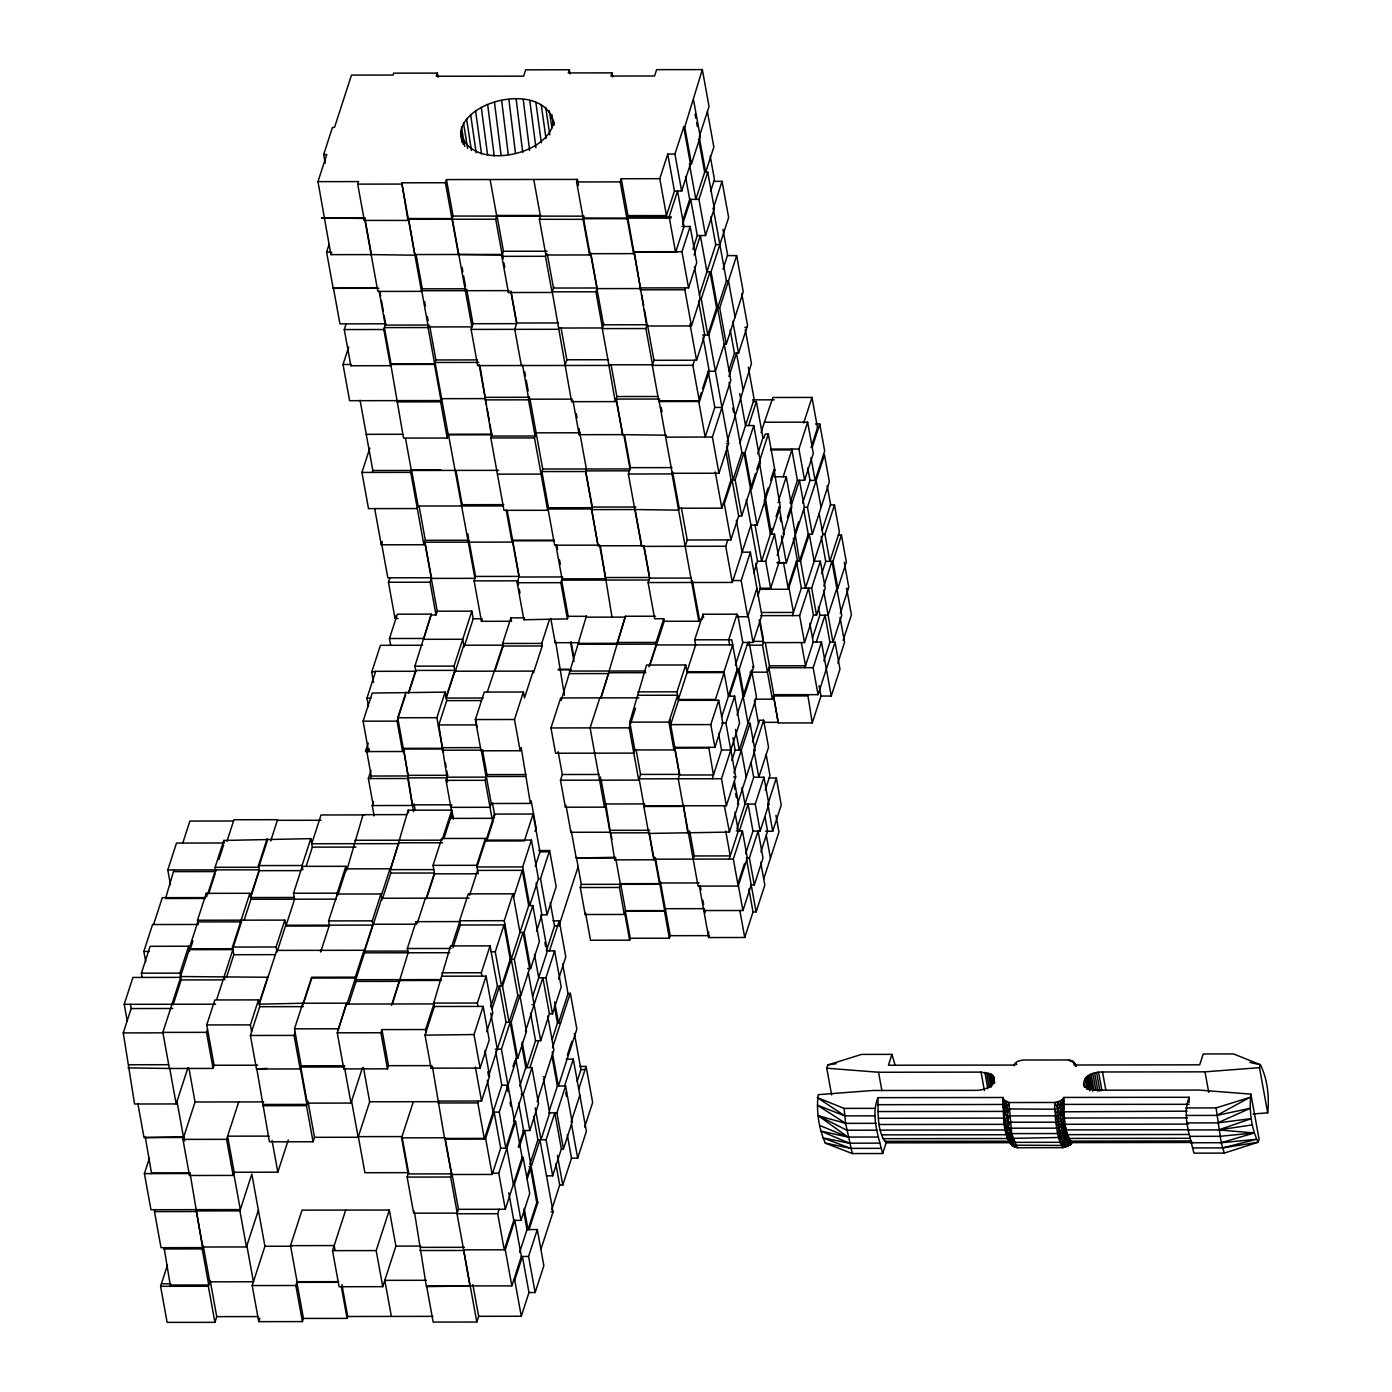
<?xml version="1.0" encoding="UTF-8"?>
<svg xmlns="http://www.w3.org/2000/svg" width="1392" height="1392" viewBox="0 0 1392 1392"><rect width="100%" height="100%" fill="white"/><g stroke="black" fill="none" stroke-linecap="round" stroke-linejoin="round"><path stroke-width="1.5" d="M895.004 1064.758L891.959 1054.37L861.578 1054.405L827.805 1064.95L826.761 1068.203L878.561 1072.258L981.047 1072.118L991.121 1074.172L994.045 1077.321C994.514 1087.378 983.187 1090.475 975.131 1090.354L872.645 1090.493L818.183 1094.669C816.182 1110.694 818.653 1128.199 825.334 1143.11L852.287 1153.568L882.65 1153.533C878.213 1135.559 870.783 1115.636 877.917 1097.662L1003.18 1097.505C1004.537 1113.478 1000.187 1139.578 1017.187 1147.721L1063.036 1147.669L1070.535 1144.659C1061.452 1131.87 1062.931 1114.487 1062.287 1099.489L1063.906 1097.435L1189.168 1097.279L1189.081 1102.551M1006.12 1132.34L1007.547 1137.421L1014.768 1147.373L1011.253 1144.311L1008.939 1139.857L1012.837 1146.364C1004.467 1131.696 1004.05 1113.844 1003.18 1097.505M1003.11 1100.985L1003.458 1099.576L1008.974 1102.534L1011.706 1133.61L1017.187 1147.721L1011.253 1144.311L1010.557 1141.945L1011.653 1144.763L1011.375 1142.693L886.13 1142.849C876.421 1130.461 878.491 1112.573 877.917 1097.662M1063.906 1097.435C1064.48 1112.347 1062.409 1130.234 1072.118 1142.623L1193.048 1142.467M891.959 1054.37L888.427 1065.228L1013.689 1065.071L1017.465 1061.417L1022.755 1060.025L1068.621 1059.973L1073.006 1061.348L1074.415 1065.002L1199.678 1064.828L1203.21 1053.97L1233.573 1053.935L1260.421 1064.758L1259.482 1067.664L1205.002 1071.84L1102.516 1071.979C1094.477 1071.857 1083.133 1074.955 1083.62 1084.994L1086.526 1088.161L1096.6 1090.197L1199.086 1090.075L1250.886 1094.129L1259.099 1139.3L1258.159 1142.206L1224.281 1153.098L1193.918 1153.15C1189.777 1135.176 1181.965 1115.253 1189.168 1097.279M1189.847 1138.291L1068.899 1138.43L1067.681 1140.622L1060.043 1142.293L1014.194 1142.362L1008.835 1140.709C1004.85 1128.46 1000.865 1114.522 1006.555 1102.186L1008.26 1127.92L1013.202 1145.198L1061.504 1145.442L1065.263 1133.332L1065.715 1127.085L1062.705 1132.514L1060.043 1142.293L1063.036 1147.669L1067.473 1134.654L1188.403 1134.48M1015.638 1145.494C1001.614 1134.758 1003.928 1115.149 1003.458 1099.576M1008.835 1140.709L1007.46 1136.62L1012.871 1138.36L1066.411 1137.351L1066.846 1132.27L1057.555 1133.558L1011.706 1133.61L1007.251 1132.583L1005.424 1128.738L1009.374 1115.897L1055.24 1115.845L1060.408 1114.592L1063.871 1107.858L1060.13 1101.072L1062.287 1099.489L1063.853 1100.915L1060.112 1107.893L1054.91 1109.215L1006.607 1108.937L1003.406 1105.753L1004.624 1101.176L1004.937 1114.679L1003.719 1118.107L878.456 1118.281M1003.145 1107.928L1003.406 1105.753M1009.061 1109.267L1004.485 1124.353L879.222 1124.492M1060.043 1142.293L1058.72 1138.308L1064.445 1118.037L1187.55 1117.88M1009.374 1115.897L1004.937 1114.679L1008.974 1102.534L1054.84 1102.481L1060.13 1101.072C1060.652 1116.175 1059.782 1133.123 1068.29 1146.277L1069.682 1139.77M460.665 131.648C467.521 97.092 545.786 82.981 553.477 122.757C546.604 157.313 468.338 171.425 460.665 131.648L462.544 142.297M1054.91 1109.215L1060.948 1121.03L1065.211 1124.284L1064.271 1128.651C1055.902 1122.996 1053.988 1111.999 1054.84 1102.481L1060.408 1114.592L1064.445 1118.037M1006.399 1133.401L1009.931 1122.248L1055.797 1122.196L1060.948 1121.03L1064.219 1114.679L1057.52 1102.116C1058.129 1117.237 1057.433 1134.045 1065.733 1147.304L1068.186 1136.551L1066.411 1137.351M1072.118 1142.623L1070.535 1144.659L1071.283 1141.875M1065.263 1133.332L1066.237 1129.886L1189.342 1129.73M1061.713 1127.05L1056.58 1128.146L1010.714 1128.199L1009.252 1133.349L1012.871 1138.36M1058.72 1138.308L1057.555 1133.558L1059.208 1127.868L1055.797 1122.196L1055.24 1115.845M325.223 163.09L323.675 154.547L332.462 127.438L334.515 127.42L351.48 75.098L393.083 75.046L393.692 73.15L437.349 73.097L438.08 77.204M362.981 217.865L321.448 217.831L364.913 218.509L371.473 254.597L330.913 254.649L317.968 181.639L326.755 154.529L323.675 154.547M378.868 288.266L333.175 288.318L326.598 252.126L329.104 244.366M330.913 254.649L331.731 252.126M553.894 286.769L552.05 292.477L508.393 292.529L509.002 290.632L421.706 290.737L428.284 326.929L471.94 326.876L452.261 218.579L408.587 218.544L407.96 220.441L364.304 220.406L357.709 184.127L358.527 181.586L317.968 181.639M333.175 288.318L377.006 287.622M364.304 220.406L365.122 217.865M127.298 1021.293L124.219 1004.311L132.919 977.445L180.682 977.375L162.847 1032.394L169.406 1068.482L213.063 1068.43L214.09 1065.263L206.747 1024.93L214.855 999.961L258.512 999.891L259.747 1006.694L250.403 1035.474L256.511 1069.004L300.15 1068.952L301.177 1065.785L294.478 1028.845L302.777 1003.249L346.434 1003.18L346.73 1004.885L355.447 978.019L311.791 978.071L303.091 1004.937M170.485 884.79L167.788 869.93L176.506 843.065L224.269 842.995L223.799 840.455L310.799 838.645L312.347 847.136L306.31 865.754M379.059 291.015L385.253 325.084L428.893 325.032L428.075 327.555L384.418 327.607L390.995 363.799L390.386 365.696L350.854 365.748L344.276 329.556L346.121 323.866M145.742 961.785L143.846 951.415L152.563 924.532L198.273 924.479L197.507 920.234L206.225 893.351L249.864 893.299L250.943 899.249L244.244 919.921M153.59 924.532L162.307 897.666L204.902 897.614M371.473 254.597L414.92 255.188L408.587 218.544M182.7 843.274L189.886 821.071L233.543 821.002M142.175 977.428L141.41 973.182L150.127 946.299L188.633 946.247L189.556 951.362M205.059 898.449L165.544 898.501L173.948 869.93M187.868 1067.873L176.175 1103.943L134.572 1103.995L123.262 1032.899L131.161 1008.556L130.378 1004.311M407.96 220.441L401.766 182.804L445.423 182.752L446.449 179.585L577.402 179.411L578.515 185.536M437.349 73.097L436.322 76.264L523.618 76.16L525.671 69.826L569.328 69.774L570.076 73.863M429.693 325.885L435.887 359.954L434.443 364.373L441.02 400.565L349.601 400.687L343.024 364.495L348.679 347.095M350.854 365.748L351.254 364.478L343.024 364.495M390.386 365.696L383.809 329.521L385.654 323.814L384.105 315.305M173.113 1004.746L181.151 979.933L179.916 973.13L188.633 946.247M174.261 871.636L215.864 871.583L215.081 867.32L223.799 840.455M207.512 894.691L215.551 869.878M218.909 859.543L223.59 845.066M190.895 947.221L192.914 941.027M209.148 892.255L215.186 873.654M227 841.203L233.96 819.749L277.6 819.697L270.692 840.994M145.046 1137.542L183.761 1136.846L184.527 1141.092M440.655 469.8L411.545 469.835L418.122 506.027L417.304 508.55L368.515 508.619L361.937 472.427L369.82 448.102M169.406 1068.482L128.012 1067.908M364.704 219.136L377.841 291.433L421.498 291.363L422.315 288.84L416.138 254.771M452.052 219.205L453.079 216.056L446.449 179.585M233.752 1173.508L240.311 1209.596L150.962 1209.718L144.403 1173.63L149.379 1158.266M372.221 472.41L372.83 470.513L360.076 400.27M579.02 428.545L586.363 468.982L585.545 471.523L541.888 471.575L548.465 507.767L547.648 510.29L503.991 510.342L490.837 437.975L492.072 434.165L448.415 434.234L447.197 438.028L403.541 438.08L390.804 364.443L434.443 364.373M151.606 1173.613L145.238 1136.899M294.286 897.492L250.647 897.544L259.347 870.679L258.425 865.58L267.142 838.697M226.461 977.445L233.821 954.703L232.447 947.047L249.864 893.299M267.455 840.403L258.738 867.268L215.081 867.32M241.46 921.869L232.742 948.752L189.103 948.805L197.803 921.922L241.46 921.869L241.147 920.182M216.821 999.212L232.899 949.605L189.242 949.657L180.542 976.54L267.995 977.271M213.063 1068.43L206.503 1032.342L207.53 1029.175M250.49 896.692L259.208 869.826L167.788 869.93M591.322 256.058L597.133 287.987L595.898 291.781L552.241 291.833L571.573 401.679L615.212 401.609L608.843 364.791L652.5 364.739L645.923 328.547L647.158 324.754L603.502 324.806L590.347 252.422L589.529 254.962L545.873 255.014L539.383 219.292L540.618 215.482L496.944 215.447L495.709 219.257L502.234 255.067L458.786 254.492M144.403 1173.63L190.112 1173.578L202.606 1247.632L161.02 1247.684L154.46 1211.614L155.069 1209.7M269.178 1136.116L227.609 1136.168L234.169 1172.255L233.143 1175.422L189.486 1175.474L182.926 1139.387L195.054 1101.994L188.894 1068.029M419.131 506.253L425.326 540.322L423.881 544.742L381.269 544.794L382.295 541.627L381.251 541.645L387.829 577.819L431.485 577.767L424.908 541.575M423.881 544.742L410.727 472.375L411.545 469.835M246.871 1245.683L253.431 1281.771L209.774 1281.823L203.215 1245.736L202.188 1248.902L208.748 1284.99L170.242 1285.042L164.099 1247.684M189.486 1175.474L190.112 1173.578M447.197 438.028L440.62 401.836L441.647 398.669L485.286 398.617M398.112 618.431L395.032 618.448L388.455 582.256L389.899 577.819M214.907 1322.348L208.348 1286.26L210.192 1280.553L216.752 1316.641L214.907 1322.348L167.127 1322.4L160.585 1286.312L167.44 1265.171M608.635 365.435L477.682 365.591L471.105 329.399L472.967 323.71L466.772 289.64M251.639 1031.681L250.403 1024.877L258.512 999.891M302.847 869.774L302.081 865.511L310.799 838.645M284.803 920.112L285.882 926.063L329.539 926.011L328.616 920.912L337.316 894.047L380.973 893.977L372.256 920.86L373.039 925.106L285.725 925.228L277.008 952.093L276.086 946.995L284.803 920.112L197.507 920.234M285.882 926.063L294.599 899.197L293.521 893.246L302.238 866.363L345.877 866.311L346.66 870.557M259.121 1003.301L267.838 976.418M508.393 292.529L501.816 256.337L503.452 251.273L496.944 215.447M170.242 1285.042L170.659 1283.772L161.402 1283.789M373.561 682.358L371.699 672.179L380.416 645.314L422.559 645.262M569.328 69.774L568.301 72.941L611.941 72.871L612.689 76.978M368.48 706.597L366.949 698.175L375.666 671.327L415.808 671.275L414.886 666.159L431.329 614.15L397.346 614.185L389.464 638.51L390.7 645.314M395.032 618.448L395.85 615.908M233.143 1175.422L226.583 1139.335L238.711 1101.942M370.429 778.563L371.246 776.023L366.34 749.035L369.419 749.035L368.602 751.558L363.086 721.178L372.203 693.059L445.144 692.12L446.693 700.628L438.393 726.206M256.511 1069.004L267.107 1068.36M368.254 743.137L365.522 751.576L402.584 751.523L403.61 748.357L442.743 748.304L443.491 752.463M529.552 396.668L528.525 399.835L535.102 436.009L491.463 436.079L479.892 365.417M431.485 615.003L436.009 614.986L430.058 582.204L431.485 577.767M373.265 805.55L368.358 778.563L370.968 770.524M313.061 1141.753L306.501 1105.666L307.945 1101.229L314.505 1137.316L313.061 1141.753L269.422 1141.805L256.702 1068.377M511.021 291.085L516.815 323.014L514.762 329.347L521.339 365.539M461.779 505.975L462.405 504.078M337.63 895.735L337.177 893.194L345.877 866.311M347.321 868.504L363.051 814.685L406.708 814.616M338.308 893.664L346.347 868.869L390.004 868.799L390.769 873.062L382.73 897.875M302.934 1004.084L311.651 977.219L355.291 977.167L364.008 950.284L276.712 950.388L259.277 1004.154L302.777 1003.249M552.05 292.477L545.473 256.285L546.29 253.744M329.382 925.158L320.665 952.041L320.351 950.336M300.15 1068.952L294.06 1035.422L295.087 1032.255M371.246 776.023L408.308 775.97L397.729 717.75L406.029 692.172M436.009 614.986L437.245 611.192L471.836 611.14L473.228 618.796L464.11 646.915L462.718 639.259L423.603 639.311L431.329 614.15M402.584 751.523L397.068 721.143L405.542 694.991M239.911 1210.866L196.255 1210.918L202.814 1247.006L246.471 1246.954L239.911 1210.866L251.83 1174.1L264.932 1246.275L252.196 1285.564L258.755 1321.652L302.412 1321.6L303.439 1318.433L296.879 1282.345L338.447 1282.293M408.291 693.146L415.669 670.422L454.784 670.37L446.084 697.218M374.135 815.921L372.238 805.55L373.543 801.531M409.126 691.928L415.808 671.275M611.941 72.871L610.914 76.038L654.571 75.986L656.624 69.652L702.334 69.6L684.76 126.985L683.733 126.985L674.929 154.094L667.742 154.112L659.773 178.681L621.25 178.733L627.949 215.569L626.922 218.735L583.265 218.683L576.584 181.952L577.402 179.411M468.356 542.167L468.965 540.253L425.326 540.322M246.471 1246.954L258.39 1210.187M589.529 254.962L583.057 219.327L584.083 216.16L453.079 216.056M234.169 1172.255L277.826 1172.186L288.266 1139.978M413.528 811.727L403.61 748.357M568.406 615.699L567.379 618.866L523.879 619.771L524.488 617.857L510.916 617.874L511.525 621.284L481.458 621.319L474.115 580.882L475.542 576.445L468.965 540.253M403.402 748.983L442.534 748.948L436.862 717.698L445.144 692.12M487.357 691.824L502.93 645.175L463.797 645.209L455.097 672.075L454.018 666.124L471.836 611.14M453.427 819.053L451.791 810.127L408.152 810.196L390.978 868.434M338.273 1029.645L346.434 1003.18M381.286 895.682L390.004 868.799M425.587 1029.541L381.93 1029.593L388.49 1065.68L387.463 1068.847L343.807 1068.899L337.247 1032.812L346.573 1004.032L433.886 1003.928L425.587 1029.541L425.865 1032.62M364.321 951.989L381.756 898.24L469.052 898.118M364.008 950.284L364.478 952.841L355.76 979.707L440.986 979.603M447.58 781.973L446.815 777.832L407.699 777.867L412.397 805.498L372.238 805.55M348.696 1004.154L356.074 981.412L355.291 977.167M547.648 510.29L534.493 437.923L536.129 432.842L579.785 432.79L579.176 434.687L622.816 434.635L616.238 398.443M626.922 218.735L620.223 181.9L621.25 178.733M481.458 621.319L482.276 618.779L473.228 618.796M564.995 365.487L566.84 359.78L561.028 327.851M442.117 750.201L481.249 750.166L486.156 777.136L447.023 777.188L438.811 724.936L475.768 724.901M258.755 1321.652L259.852 1318.276M437.245 611.192L424.699 542.219L512.012 542.097L512.621 540.2L554.19 540.148M343.807 1068.899L344.416 1067.003L300.776 1067.055L307.336 1103.143L350.975 1103.073L362.459 1067.664M302.412 1321.6L295.852 1285.512L297.088 1281.719L290.528 1245.631L302.029 1210.135L389.342 1210.031L395.902 1246.101L382.748 1286.66L339.091 1286.73L332.531 1250.642L345.686 1210.083M529.952 398.791L542.706 469.034L541.07 474.098L497.414 474.15M452.783 817.713L445.997 780.355L447.632 775.292L446.884 771.133M523.879 619.771L517.145 582.726L519.199 576.392L507.21 510.394M412.606 804.854L451.721 804.802L450.904 807.343L490.019 807.29L491.254 803.497L530.387 803.445L521.182 747.574L520.156 750.74L481.04 750.793L475.368 719.56L484.277 692.068L523.392 692.015L524.488 697.966L533.188 671.118L454.94 671.222L446.24 698.071L483.181 698.018M608.843 364.791L602.266 328.599L603.919 323.536M503.225 646.862L502.616 643.469L510.916 617.874M495.047 670.805L503.086 646.01L542.201 645.975L541.732 643.417L549.422 619.736M426.526 898.658L434.582 873.845L433.034 865.354L441.751 838.471L485.408 838.419L485.86 840.977L524.366 840.925L533.084 814.042L494.578 814.094L485.86 840.977M442.708 838.175L451.791 810.127M392.353 1004.102L408.117 952.789L407.351 948.526L416.069 921.661L459.725 921.591L451.669 946.403M387.463 1068.847L380.903 1032.76L381.93 1029.593M443.839 838.663L452.261 812.684M596.924 288.614L640.581 288.562L627.548 216.821L671.205 216.856L670.805 218.126L583.457 218.057L589.947 253.692L633.586 253.64L634.213 251.743L681.976 251.674L690.154 226.461L681.923 226.478M417.356 922.983L425.395 898.171M391.517 1005.32L399.556 980.507L441.142 980.455M426.387 897.805L434.426 873.01L390.769 873.062M314.505 1137.316L358.162 1137.264L369.663 1101.768L363.486 1067.803M694.417 266.916L700.211 298.845L691.424 325.954L646.741 326.024L634.213 251.743M665.654 218.144L666.072 216.874M627.949 215.569L666.472 215.603L674.441 191.035L667.742 154.112M492.281 819.749L485.129 780.303L486.974 774.613L482.45 749.696M674.441 191.035L681.645 191.017L690.432 163.908L683.733 126.985M698.575 138.887L704.648 172.26L695.843 199.369L689.405 163.908L691.459 163.908L700.263 136.799L693.547 99.876M615.212 401.609L616.865 396.546L611.053 364.617M520.156 750.74L514.483 719.507L523.392 692.015M567.379 618.866L560.802 582.674L562.646 576.967L518.99 577.019L512.413 540.844L553.999 540.792M542.201 645.975L533.501 672.823L533.188 671.118M682.776 220.667L689.684 199.369L685.508 176.436M682.55 224.547L690.71 199.369L697.288 235.561L692.885 249.116M591.496 509.611L635.152 509.542L641.729 545.734L598.073 545.786L591.496 509.611L592.331 507.071L585.754 470.879L629.393 470.827M434.495 1007.321L433.73 1003.075L450.538 945.916L490.071 945.881L497.414 986.215L490.697 1006.886M478.222 873.793L476.69 865.302L485.408 838.419M452.957 947.743L460.334 925.001L459.569 920.756L468.286 893.873L512.952 893.821L519.982 932.449L524.088 932.449L532.805 905.566L528.699 905.583L502.547 986.197L509.107 1022.285L517.824 995.419L504.252 920.686L512.952 893.821M486.835 840.646L493.412 820.358M677.852 251.691L634.004 252.37M469.574 895.213L477.613 870.4L523.322 870.348M425.03 1035.143L434.339 1006.486L483.146 1006.416L489.236 1039.946L480.101 1068.099L431.068 1068.151L425.03 1035.143L474.011 1034.552L483.146 1006.416M578.637 642.669L555.199 642.704L555.599 641.434L564.421 695.234M713.835 181.343L722.065 181.325L728.642 217.517L711.068 271.736L730.783 380.312L712.391 437.053L665.654 437.123L666.263 435.209L622.816 434.635M697.288 235.561L705.518 235.544L698.941 199.352L707.728 172.243L704.648 172.26M401.592 1137.838L445.075 1137.786L451.669 1173.874L408.152 1173.926L401.592 1137.838L413.32 1101.716M703.064 337.177L709.259 371.229L699.428 401.505L658.868 401.557L652.291 365.365L653.944 360.302L647.367 324.11M710.703 191.017L714.461 179.446L710.198 156.026M303.439 1318.433L347.078 1318.381L347.704 1316.484L341.91 1284.642M598.073 545.786L591.704 508.967L548.048 509.02L554.625 545.212L598.282 545.159M694.086 254.927L700.367 235.561L706.945 271.736L711.068 271.736M431.068 1068.151L431.885 1065.628L388.49 1065.68M691.424 325.954L684.847 289.78L685.456 287.866M727.407 255.623L736.664 255.606L743.241 291.798L726.276 344.12L724.205 344.12L715.418 371.229L708.232 371.229L714.809 407.421L705.187 437.071L698.61 400.879L659.077 400.931L672.232 473.297L718.968 473.245L728.573 443.596L708.841 335.037L726.433 280.819L713.278 208.435L722.065 181.325M382.748 1286.66L376.188 1250.59L389.342 1210.031M727.79 539.939L725.737 546.256L641.521 546.377L628.366 473.993L630.419 467.66L624.625 435.731M640.79 287.935L688.553 287.866L696.713 262.653L690.154 226.461M705.518 235.544L714.305 208.435L707.728 172.243M561.167 700.472L586.519 615.664M687.091 672.632L724.153 672.58L715.453 699.428L678.374 699.48L687.091 672.632L685.699 664.976L646.567 665.028L629.776 722.135L634.839 749.957L633.812 753.124L555.565 753.229L550.971 727.946L560.698 697.931L638.945 697.827M451.669 1173.874L450.643 1177.04L457.237 1213.128L413.685 1213.18L407.125 1177.093L408.569 1172.656L402.01 1136.585L358.353 1136.638L364.913 1172.725L408.569 1172.656M530.387 803.445L531.205 800.905L536.111 827.892L535.015 831.268M600.283 545.612L612.01 617.126M699.41 294.982L715.732 244.627L710.703 216.961M495.639 1051.291L501.816 1085.255L484.381 1139.004L444.657 1139.056L432.477 1067.107M481.98 976.157L481.371 972.747L490.071 945.881M701.237 298.845L710.024 271.736L716.602 307.928L707.815 335.037L701.237 298.845L700.211 298.845M635.152 509.542L678.6 510.133L679.209 508.219L672.632 472.045L672.023 473.941L698.801 621.25L664.193 621.284L649.82 665.637M477.995 1006.416L477.386 1003.023L486.086 976.14L442.447 976.192M495.274 951.815L503.991 924.949L510.238 959.332L501.52 986.197L495.274 951.815L491.167 951.832M522.696 866.938L531.413 840.072L485.704 840.124L476.986 866.99L522.696 866.938L529.726 905.566L538.443 878.7L531.413 840.072M513.578 897.214L522.296 870.348L528.699 905.583M413.685 1213.18L414.311 1211.284M723.005 269.195L727.616 254.98L722.97 229.436M699.428 401.505L692.851 365.313L694.504 360.25M625.547 910.646L664.663 910.612L659.773 883.624L620.641 883.676L625.547 910.646L624.312 914.457L585.197 914.509L580.29 887.522L581.317 884.355L659.564 884.251L654.658 857.263L653.84 859.804L614.707 859.856L605.729 803.358L604.493 807.151L565.378 807.203L560.471 780.216L562.316 774.509L558.157 751.68M653.944 360.302L696.557 360.25L704.735 335.037L698.54 300.985M444.657 1139.056L445.075 1137.786M535.259 866.311L539.957 851.834L533.084 814.042M492.089 1008.956L499.467 986.215L506.027 1022.285L488.592 1076.051L487.826 1071.805M726.276 344.12L719.699 307.928L736.664 255.606M486.765 1031.681L492.803 1013.08L486.086 976.14M470.218 1285.93L426.387 1286.608L414.694 1213.406M520.904 995.402L514.344 959.332L523.061 932.449L529.621 968.536L520.904 995.402L517.824 995.419M532.684 996.359L547.439 950.875L540.879 914.788L547.056 914.788L540.496 878.7L549.614 850.547L538.756 850.564M600.961 698.366L625.426 616.256L655.493 616.221M625.426 616.256L617.091 643.33L577.958 643.365M599.83 697.879L590.086 727.894L604.493 807.151M600.805 697.514L608.843 672.719L645.784 672.684M565.378 807.203L565.987 805.307M701.324 392.544L699.428 398.338L700.454 398.338M702.577 388.664L708.232 371.229M484.381 1139.004L477.821 1102.916L478.43 1101.02M664.193 621.284L663.74 618.744L654.675 618.744L648.098 582.552L649.751 577.489L606.094 577.541M438.689 1101.072L481.528 1101.02L489.619 1076.033L484.99 1050.577M536.546 931.318L541.906 914.788L536.129 882.946M605.102 805.255L610.009 832.242L570.894 832.277L571.294 831.024L576.201 857.994L615.334 857.959L614.707 859.856M501.416 1049.168L510.133 1022.285L516.693 1058.372L499.258 1112.121L505.818 1148.209L514.535 1121.326L501.416 1049.168L495.256 1049.168M517.72 1058.372L511.16 1022.285L519.877 995.402L526.437 1031.489L517.72 1058.372L515.666 1058.372L522.226 1094.46L513.509 1121.326L515.562 1121.326L522.122 1157.413L505.313 1209.265L458.473 1209.317L457.028 1213.754L476.812 1322.017L433.156 1322.069L426.596 1285.982L511.838 1285.877L521.374 1256.471L514.831 1220.384L505.279 1249.79L511.838 1285.877M547.056 914.788L556.174 886.634L549.614 850.547M527.568 968.536L530.648 968.536L539.365 941.653L532.805 905.566M728.782 370.637L734.437 353.203L730.191 329.782M728.956 376.432L736.49 353.203L743.067 389.395M599.587 780.164L600.613 776.997M734.437 353.203L738.56 353.203L747.556 325.45L741.745 293.521M576.201 857.994L615.525 857.315L620.432 884.303M485.617 1138.378L494.125 1112.121L500.685 1148.209L492.176 1174.448L451.46 1174.5L444.866 1138.43L485.617 1138.378L492.176 1174.448M550.258 902.555L554.503 925.889L546.412 950.875L554.642 950.858L561.202 986.945L552.485 1013.828L549.388 1013.828L540.688 1040.694L535.537 1040.711L526.82 1067.577L522.191 1042.121M549.492 950.875L559.236 920.825L553.007 920.843M512.987 1066.637L514.988 1060.443M558.905 925.993L578.08 866.885M685.177 546.308L687.23 539.992L681.419 508.045M552.485 1013.828L545.925 977.741L554.642 950.858M721.491 778.737L639.119 778.841L644.026 805.829L726.38 805.724L721.491 778.737L739.517 723.144L734.611 696.157L728.434 696.157L723.997 671.727L732.714 644.879L656.519 644.966L656.05 642.425L663.74 618.744M560.471 780.216L638.719 780.112L629.219 727.842L635.605 708.163M649.003 666.838L656.363 644.131L578.115 644.218M714.844 473.245L715.262 471.992L721.839 508.167L679.209 508.219M470.009 1286.556L463.623 1249.842L505.279 1249.79M727.146 441.664L751.454 363.538L745.259 329.486M519.755 1086.195L525.793 1067.594L521.548 1044.244M529.917 1067.577L538.617 1040.711M558.592 979.115L565.796 956.913L559.236 920.825M522.609 1130.548L529.813 1130.53L523.253 1094.46L531.97 1067.577L525.793 1067.594M505.313 1209.265L498.754 1173.178L515.562 1121.326M691.754 582.5L692.363 580.603L699.41 619.336L698.801 621.25M585.197 914.509L585.597 913.239L590.504 940.226L629.636 940.174L630.245 938.278L625.339 911.29L664.471 911.238L665.289 908.698L704.404 908.663L705.17 912.804M739.883 443.004L754.116 399.104L748.322 367.175M721.839 508.167L731.044 479.805L726.015 452.122M748.618 425.587L756.378 401.627L753.298 401.644M730.887 539.922L724.31 503.747L732.07 479.788L738.647 515.98L730.887 539.922L687.23 539.992M729.112 382.435L741.884 452.678L733.097 479.788L726.902 445.736M552.102 1039.58L557.461 1023.05L554.381 1006.068M518.276 1147.078L523.636 1130.548L518.624 1102.951M562.629 963.925L568.04 993.627L558.505 1023.05L554.642 1001.822M738.647 515.98L741.727 515.98L735.15 479.788L743.937 452.678L757.091 525.062L750.932 525.062L732.314 582.448L648.098 582.552M508.776 1192.787L513.787 1220.384L504.252 1249.79L497.71 1213.702L499.136 1209.265M519.303 1147.078L524.662 1130.548L537.782 1202.705L529.064 1229.588M638.719 780.112L640.564 774.422L636.04 749.505M750.514 488.87L751.541 488.87L744.964 452.678L753.768 425.569L745.538 425.587L739.726 393.658M552.502 1047.845L570.302 993.001L576.845 1029.088L558.401 1086.004L552.224 1052.039M537.138 1101.594L553.894 1049.916L547.717 1015.951M529.813 1130.53L538.53 1103.665L531.97 1067.577M513.787 1220.384L520.991 1220.366L514.431 1184.279L523.148 1157.413L522.122 1157.413M678.53 700.333L718.69 700.28L710.807 724.606L670.648 724.64L678.53 700.333L676.982 691.824L685.699 664.976M761.059 432.564L764.417 422.228L807.638 422.176L813.328 453.409L804.611 480.275L797.407 480.292L790.047 503.017M723.997 671.727L686.935 671.779L695.635 644.931L694.712 639.815L703.012 614.237L736.994 614.203L737.447 616.743L747.73 616.726L756.935 588.364M634.839 749.957L673.954 749.923L668.908 722.083L677.608 695.234L638.476 695.269M757.787 453.792L762.955 437.819L756.378 401.627M734.402 781.138L738.56 803.967L729.443 832.085L648.724 833.443L643.817 806.473L644.635 803.932L605.52 803.984L600.996 779.068M476.812 1322.017L478.657 1316.31L472.845 1284.468M529.83 1164.565L537.886 1139.752L533.641 1116.401M624.312 914.457L619.405 887.47L620.641 883.676M526.837 1176.971L530.195 1166.635L536.755 1202.723L528.038 1229.588L524.175 1208.36M741.727 515.98L755.543 473.384M756.796 469.504L758.675 463.693M770.646 480.118L774.056 469.574L780.233 507.036L771.429 534.145L759.319 461.761L768.314 434.026L765.217 434.026L763.982 437.819L762.955 437.819M527.203 1179.041L539.939 1139.752L553.059 1211.927L540.983 1249.129M549.318 1110.816L557.374 1086.004L551.963 1056.284M567.362 1055.188L571.834 1041.39M751.541 488.87L760.345 461.761L753.768 425.569M552.659 1175.822L546.116 1139.752L554.816 1112.869L561.376 1148.957L552.659 1175.822L546.499 1175.84M520.991 1220.366L529.708 1193.501L523.148 1157.413M564.56 1085.986L573.278 1059.121L566.092 1059.121M673.954 749.923L674.772 747.382L714.931 747.33L722.813 723.005L718.69 700.28M561.376 1148.957L563.447 1148.957L556.887 1112.869L565.604 1085.986L557.374 1086.004M648.724 833.443L649.142 832.19L654.049 859.177L733.323 859.073L742.441 830.954L736.264 830.954M519.634 1252.33L527.011 1229.588L523.531 1210.483M764.852 497.953L768.071 488.035M757.091 525.062L774.892 470.2L768.314 434.026M577.106 1081.427L580.951 1069.595L574.391 1033.508L575.418 1033.508M747.73 616.726L741.17 580.551L750.358 552.172L742.127 552.172L736.333 520.243M521.287 1316.258L514.727 1280.17L522.418 1256.454L528.96 1292.542L521.287 1316.258L478.657 1316.31M669.726 719.542L679.679 774.37L678.252 778.807L683.159 805.777M578.672 1089.292L586.084 1066.429L579.698 1066.429M579.838 1095.208L571.12 1122.074L572.147 1122.074L565.604 1085.986M528.96 1292.542L535.137 1292.542L528.577 1256.454L537.295 1229.571L527.011 1229.588M563.447 1148.957L572.147 1122.074M736.994 614.203L728.695 639.781L729.617 644.879M737.447 616.743L737.864 615.473L742.771 642.46L735.394 665.185M783.174 476.777L791.891 449.912L770.698 449.929M753.733 572.878L757.509 561.254L746.286 499.519M778.598 500.389L786.271 476.76L774.7 476.777M803.689 423.029L811.988 397.433L772.873 397.486L764.417 422.228M772.299 528.334L761.615 561.254L755.038 525.062M776.057 516.71L779.189 507.036L780.233 507.036M551.667 1209.857L559.706 1185.044L555.86 1163.816M687.857 833.408L683.35 805.15L698.071 886.112L738.212 886.06L747.33 857.942L742.441 830.954M804.611 480.275L798.938 449.042L807.638 422.176M659.564 884.251L660.382 881.728L670.196 935.685L669.361 938.225L630.245 938.278M559.706 1185.044L562.803 1185.044L571.52 1158.161L567.275 1134.828M757.84 595.985L760.345 588.242L770.629 588.224L765.722 561.254L774.526 534.145L770.402 534.145L764.225 500.076M584.64 1127.172L592.644 1102.516L586.084 1066.429M708.563 747.974L674.581 748.009L679.487 774.996L713.452 774.961L708.754 747.347M571.52 1158.161L577.68 1158.161L586.397 1131.278L573.278 1059.121M535.137 1292.542L543.854 1265.659L537.295 1229.571M721.735 716.81L737.151 669.308L731.774 639.781L694.712 639.815M729.46 696.157L738.178 669.308L747.991 723.283L750.044 723.283L754.951 750.253L737.534 803.967L738.56 803.967M787.402 517.493L790.76 507.158L799.53 561.115L808.247 534.25L803.723 509.35M791.422 505.087L799.46 480.292L804.367 507.262L786.341 562.907L777.067 562.907M737.047 714.879L743.084 696.296L744.111 696.296L739.204 669.308L747.904 642.46M811.118 447.511L817.504 427.814L811.988 397.433M777.188 555.321L784.096 534.023L779.189 507.036M812.145 447.511L819.766 424.021L815.538 424.021M726.38 805.724L735.707 776.98L725.911 723.005L734.611 696.157M742.771 642.46L753.055 642.443L761.842 615.334L750.358 552.172M770.629 588.224L779.433 561.115L774.526 534.145M712.234 778.754L721.561 750.01L718.533 733.393M783.244 562.907L777.275 562.281M802.627 503.138L810.005 480.414L807.743 467.956M795.302 532.075L798.66 521.739M743.728 694.277L751.576 670.074L756.482 697.061L739.274 750.131L735.498 729.373M744.111 696.296L753.629 666.907L749.105 642.008M693.164 859.125L694.19 855.958L689.666 831.041M754.951 699.167L772.351 699.149L762.538 645.175L763.564 642.008M808.247 534.25L812.354 534.25L807.464 507.262L824.464 454.801L823.438 454.801M731.809 760.467L735.167 750.131L732.905 737.69M759.214 619.805L763.355 642.634L804.541 642.582L813.45 615.09L816.547 615.09L825.247 588.224L820.358 561.237L814.181 561.237L809.274 534.25L800.557 561.115L796.45 561.133L788.568 585.458L793.457 612.445L761.615 612.48M759.719 589.303L788.359 589.251L797.477 561.133L793.336 538.286M733.967 772.856L750.044 723.283M765.339 643L769.498 665.828L767.444 672.162L750.062 672.179M724.327 805.724L729.443 832.085M812.354 534.25L829.371 481.789L824.464 454.801M792.431 615.612L801.357 588.12L796.45 561.133M752.48 742.006L759.527 720.256L763.651 720.238L768.558 747.226L758.814 777.241L753.925 750.271L763.651 720.238M822.115 530.456L830.572 504.339L827.179 485.669M819.122 513.613L822.898 534.371L805.463 588.103L800.557 561.115M834.487 504.965L839.393 531.953L829.858 561.359L824.951 534.371L834.487 504.965L830.363 504.983M772.351 699.149L773.778 694.712L768.889 667.725L813.154 667.673L821.454 642.06L813.224 642.077L804.924 667.673M804.541 642.582L799.634 615.595L808.561 588.103L813.45 615.09M816.547 615.09L811.64 588.103L820.358 561.237M736.942 828.901L753.681 777.258L751.036 762.729M729.199 859.073L738.317 830.954L734.924 812.267M821.715 573.765L825.734 561.359L821.21 536.459M739.343 830.954L748.061 804.106L752.968 831.094L745.59 853.801M748.879 889.07L753.037 911.917L744.737 937.495L708.702 937.547L708.563 931.492M819.088 685.664L820.967 696.052L812.267 722.918L778.285 722.953L773.587 695.339M823.873 586.154L831.911 561.359L841.725 615.316L833.008 642.182L823.577 590.295M812.51 637.954L819.871 615.212L828.101 615.212L836.818 588.346L837.845 588.329L832.938 561.359L841.447 535.12L838.367 535.12M752.968 831.094L760.154 831.076L755.247 804.089L763.964 777.241L753.681 777.258M765.217 790.117L769.967 775.483L766.192 754.725M738.647 881.554L744.389 863.84M816.304 642.077L825.021 615.212L829.928 642.199L823.89 660.8M754.307 884.912L749.401 857.924L758.101 831.076L763.007 858.064L754.307 884.912L751.21 884.929L742.91 910.507L703.795 910.559M765.548 831.215L772.734 831.215L767.845 804.228L776.336 778.006L769.132 778.024M837.845 588.329L846.353 562.107L841.447 535.12M760.154 831.076L768.871 804.228L763.964 777.241M812.267 722.918L807.76 694.66M760.902 851.869L767.601 831.215L764.956 816.686M840.333 613.263L848.789 587.198L844.265 562.281M772.734 831.215L781.243 804.994L776.336 778.006M773.778 694.712L818.044 694.66L835.061 642.182L829.928 642.199M763.756 878.857L778.946 831.981L775.936 815.381M843.152 640.355L851.417 614.812L846.893 589.895M753.037 911.917L756.117 911.899L764.817 885.051L760.676 862.222M837.862 662.975L844.561 642.304L840.037 617.404M820.967 696.052L831.25 696.035L839.968 669.169L835.061 642.182M882.65 1153.533L886.13 1142.849M1250.886 1094.129C1249.129 1109.911 1251.043 1127.677 1258.159 1142.206L1222.75 1147.895L1192.387 1147.948M1253.026 1113.965L1267.677 1112.852C1269.452 1097.053 1267.538 1079.305 1260.421 1064.758L1249.859 1062.427M1063.471 1123.431L1064.828 1121.152M1061.504 1145.442L1066.724 1144.241L1070.465 1141.127L1191.378 1140.935M1062.253 1105.683L1063.784 1104.395L1189.046 1104.308M1186.489 1115.444L1216.852 1115.41L1249.842 1097.383L1216.069 1107.928L1185.706 1107.962M1187.254 1122.926L1217.635 1122.892L1250.381 1108.241L1216.852 1115.41M1062.444 1111.825L1187.063 1111.164M1190.856 1142.745L1221.236 1142.71L1254.227 1132.966L1218.679 1129.904L1188.298 1129.939M1222.75 1147.895L1256.437 1139.335L1221.236 1142.71L1216.069 1107.928M827.805 1064.95L836.122 1063.697M1252.348 1124.893L1218.679 1129.904L1251.373 1118.611L1217.635 1122.892M1254.227 1132.966L1219.949 1136.307L1189.586 1136.342M700.263 136.799L699.219 136.799L709.05 106.523L702.334 69.6M576.584 181.952L620.223 181.9M357.709 184.127L401.366 184.075M689.684 199.369L698.941 199.352M713.278 208.435L714.305 208.435M715.732 244.627L719.855 244.627M503.452 251.273L547.108 251.221M326.598 252.126L330.026 252.126M415.129 254.545L502.425 254.44L503.208 258.703M501.816 256.337L545.473 256.285M726.433 280.819L728.486 280.819L735.063 317.011M597.133 287.987L553.477 288.04L547.282 253.988M422.315 288.84L465.972 288.788M640.163 289.832L684.847 289.78M716.602 307.928L719.699 307.928M516.815 323.014L558.383 322.961M385.654 323.814L339.944 323.866L333.367 287.692M472.967 323.71L516.606 323.657L510.812 291.711M744.877 327.364L746.93 327.346M558.818 328.025L602.475 327.973L595.898 291.781M602.266 328.599L645.923 328.547M344.276 329.556L383.809 329.521M471.105 329.399L558.418 329.295M702.682 335.037L708.841 335.037M435.887 359.954L477.456 359.902M566.84 359.78L608.408 359.728M478.709 362.425L435.07 362.477L448.224 434.861L491.863 434.809L489.932 424.16M390.995 363.799L434.652 363.747L428.075 327.555M652.291 365.365L692.851 365.313M616.865 396.546L658.433 396.494M485.704 397.346L529.36 397.294M572.39 399.139L528.734 399.191L522.539 365.139M659.686 399.034L616.047 399.086L622.624 435.278M484.886 399.887L528.525 399.835M752.515 399.852L774.248 399.835M396.964 401.888L440.62 401.836M714.809 407.421L721.996 407.421M817.504 427.814L818.531 427.814M366.27 434.321L402.636 434.287M490.837 437.975L534.493 437.923M726.52 443.613L728.573 443.596M770.542 449.077L798.938 449.042M741.884 452.678L744.964 452.678M759.319 461.761L760.345 461.761M630.419 467.66L672.005 467.608M542.706 469.034L630.019 468.93L623.825 434.861M372.83 470.513L498.649 470.357M773.848 470.2L774.892 470.2M361.937 472.427L410.727 472.375M628.366 473.993L672.023 473.941M731.044 479.805L735.15 479.788M810.005 480.414L816.164 480.397L821.071 507.384M777.954 502.373L780.025 502.355M723.283 503.747L724.31 503.747M503.765 504.652L462.196 504.704L456.002 470.635M418.122 506.027L503.347 505.922M592.331 507.071L635.97 507.019M548.465 507.767L592.122 507.697L585.545 471.523M804.367 507.262L807.464 507.262M784.096 534.023L783.07 534.023L791.787 507.158L786.271 476.76M822.898 534.371L824.951 534.371M757.509 561.254L765.722 561.254M825.734 561.359L832.938 561.359M475.542 576.445L519.199 576.392M431.276 578.411L474.933 578.341L448.415 434.234M691.111 578.08L649.542 578.132L643.73 546.203M648.916 580.029L561.62 580.133L568.197 616.325L586.31 616.308M474.115 580.882L517.772 580.829L518.52 584.936M732.94 580.551L741.17 580.551M388.455 582.256L430.058 582.204M517.145 582.726L560.802 582.674M801.357 588.12L811.64 588.103M846.319 588.468L848.372 588.451M760.589 615.647L799.634 615.595M586.467 617.161L625.582 617.108M699.41 619.336L702.421 619.336M389.464 638.51L423.446 638.458M752.898 641.381L763.773 641.381M616.934 642.478L656.05 642.425M502.616 643.469L541.732 643.417M747.33 645.192L762.538 645.175M414.886 666.159L454.018 666.124M769.498 665.828L805.533 665.776L801.392 642.947M752.602 666.907L753.629 666.907M558.366 669.256L569.241 669.239M737.151 669.308L739.204 669.308M558.157 669.883L571.207 669.865M569.415 671.066L645.488 670.979M371.699 672.179L375.666 671.327M569.867 673.624L609 673.571M637.867 691.876L676.982 691.824M807.36 695.93L773.378 695.983L778.285 722.953M366.949 698.175L371.072 698.158M446.693 700.628L481.475 700.576M397.729 717.75L436.862 717.698M475.368 719.56L514.483 719.507M363.086 721.178L397.068 721.143M629.776 722.135L668.908 722.083M763.268 722.344L778.476 722.326M721.787 723.005L725.911 723.005M550.971 727.946L629.219 727.842M442.934 747.678L479.892 747.626M721.561 750.01L730.8 749.992M735.167 750.131L741.327 750.131L746.234 777.119M753.925 750.271L754.951 750.253M486.974 774.613L526.089 774.561M562.316 774.509L599.256 774.474M640.564 774.422L679.679 774.37M408.517 775.344L447.632 775.292M525.48 776.458L486.347 776.51L491.254 803.497M733.654 776.98L735.707 776.98M368.358 778.563L407.491 778.511M445.997 780.355L485.129 780.303M755.247 804.089L744.964 804.106L741.953 787.507M767.845 804.228L768.871 804.228M643.817 806.473L682.95 806.42M364.704 814.912L321.047 814.964L311.721 843.743L399.017 843.639M450.416 818.392L494.073 818.322L494.578 814.094M277.408 820.323L321.047 820.271M610.636 830.328L649.751 830.293M609.8 832.868L648.933 832.816L653.84 859.804M354.751 840.281L442.064 840.176L441.751 838.471M442.517 842.734L398.878 842.786L390.16 869.652L433.799 869.6M312.347 847.136L355.987 847.084M539.957 851.834L549.214 851.817M694.19 855.958L730.226 855.906L725.702 831.007M746.303 857.942L749.401 857.924M258.425 865.58L302.081 865.511M433.034 865.354L476.69 865.302M259.347 870.679L300.933 870.626M434.582 873.845L476.151 873.793M538.443 878.7L540.496 878.7M699.097 882.946L659.965 882.98L655.441 858.081M580.29 887.522L619.405 887.47M293.521 893.246L337.177 893.194M250.943 899.249L336.168 899.145M328.616 920.912L372.256 920.86M459.569 920.756L504.252 920.686M460.334 925.001L505.018 924.949M554.503 925.889L557.6 925.889M670.196 935.685L709.311 935.633M232.447 947.047L276.086 946.995M407.351 948.526L451.008 948.474M143.846 951.415L149.257 951.415M407.821 951.084L364.165 951.136L372.882 924.253L416.539 924.201L416.069 921.661M364.478 952.841L449.703 952.72M233.821 954.703L275.407 954.651M510.238 959.332L514.344 959.332M141.41 973.182L179.916 973.13M441.821 972.799L481.371 972.747M545.925 977.741L538.721 977.741L534.476 954.39M181.151 979.933L222.72 979.881M356.074 981.412L399.713 981.36M497.414 986.215L502.547 986.197M568.04 993.627L570.094 993.627M433.73 1003.075L477.386 1003.023M124.219 1004.311L215.621 1004.206M532.075 1004.624L534.128 1004.624M259.747 1006.694L303.386 1006.642M131.161 1008.556L172.747 1008.504M506.027 1022.285L511.16 1022.285M557.461 1023.05L560.558 1023.033M206.747 1024.93L250.403 1024.877M294.478 1028.845L338.117 1028.792M526.437 1031.489L525.41 1031.489L542.845 977.741L549.388 1013.828M162.847 1032.394L206.503 1032.342M123.262 1032.899L162.777 1032.847M337.247 1032.812L380.903 1032.76M250.403 1035.474L294.06 1035.422M129.038 1064.741L168.554 1064.689M214.09 1065.263L257.729 1065.211M301.177 1065.785L344.833 1065.733M580.951 1069.595L585.058 1069.595M543.124 1076.799L545.177 1076.782M501.816 1085.255L507.976 1085.238M521.2 1094.46L523.253 1094.46M195.054 1101.994L263.645 1101.907M369.663 1101.768L439.402 1101.681M438.062 1102.969L477.821 1102.916M263.262 1104.465L306.919 1104.395L300.359 1068.325M262.862 1105.718L306.501 1105.666M877.795 1104.691L1003.058 1104.465M875.22 1115.845L844.857 1115.879L817.243 1097.557L844.074 1108.397L874.454 1108.345M499.258 1112.121L493.099 1112.121L487.304 1080.296M877.987 1111.547L1003.232 1111.408M548.657 1112.869L556.887 1112.869M878.265 1137.038L847.902 1137.073L818.287 1115.723L845.64 1123.361L876.003 1123.327M1065.211 1124.284L1188.316 1124.11M877.134 1130.182L846.771 1130.217L818.287 1115.723M880.249 1130.13L1005.494 1129.956M881.484 1134.863L1006.747 1134.724M182.926 1139.387L226.583 1139.335M882.911 1138.673L1008.173 1138.517M537.886 1139.752L546.116 1139.752M881.136 1148.348L850.773 1148.383L822.95 1137.89L849.242 1143.18L879.605 1143.145M500.685 1148.209L506.845 1148.209L513.404 1184.296L514.431 1184.279M529.169 1166.635L531.222 1166.635M151.798 1172.986L190.304 1172.934M492.577 1173.195L498.754 1173.178M407.125 1177.093L450.643 1177.04M536.755 1202.723L537.782 1202.705M154.46 1211.614L196.046 1211.562M551.006 1211.927L553.059 1211.927M457.028 1213.754L497.71 1213.702M290.528 1245.631L334.184 1245.579L334.95 1249.825M264.932 1246.275L291.955 1246.24M395.902 1246.101L420.836 1246.084M420.854 1247.371L464.441 1247.302M163.682 1248.955L202.188 1248.902M332.531 1250.642L376.188 1250.59M419.827 1250.521L463.414 1250.468M521.374 1256.471L528.577 1256.454M426.37 1280.292L384.801 1280.344L391.361 1316.414M513.7 1280.17L514.727 1280.17M297.088 1281.719L338.656 1281.667M252.196 1285.564L295.852 1285.512M160.585 1286.312L208.348 1286.26M216.752 1316.641L258.32 1316.588M347.704 1316.484L432.929 1316.362M884.459 1141.318L1009.722 1141.196L1010.209 1143.163M408.378 219.17L495.709 219.257M539.383 219.292L583.057 219.327M1010.714 1128.199L1006.259 1127.137L1004.606 1123.518M1009.931 1122.248L1005.476 1121.117L1003.997 1117.863M825.334 1143.11L850.773 1148.383M844.857 1115.879L817.417 1105.213L845.64 1123.361L852.287 1153.568M819.627 1125.415L847.902 1137.073L820.828 1131.052L849.242 1143.18M1068.621 1059.973L1071.283 1061.644M1071.074 1060.321L1075.598 1064.515L1076.068 1066.498M1074.415 1065.002L1075.25 1065.75L1074.172 1062.966L1075.598 1064.515L1073.006 1061.348L1076.173 1065.785M1013.689 1065.071L1014.524 1065.82L1015.273 1063.036L1016.752 1064.584M1014.194 1142.362L1007.251 1132.583M1008.939 1139.857L1009.722 1141.196M1221.236 1142.71L1224.281 1153.098M462.353 140L463.188 144.229M460.926 135.929L462.127 142.297M451.878 1173.247L458.473 1209.317M1259.482 1067.664L1267.677 1112.852M1205.002 1071.84L1208.726 1092.389M1102.516 1071.979L1105.874 1090.458M1098.566 1072.205L1101.925 1090.702M1096.6 1072.571L1099.958 1091.05M1094.617 1072.919L1097.992 1091.415M1092.859 1073.476L1095.852 1089.919M1091.102 1074.05L1094.095 1090.475M1089.658 1074.781L1092.65 1091.206M1088.231 1075.494L1090.841 1089.884M1087.187 1076.364L1089.797 1090.736M1086.143 1077.217L1088.37 1089.536M1085.064 1079.009L1086.926 1089.275M1083.689 1083.202L1084.438 1087.326M1057.555 1133.558L1055.797 1122.196M993.54 1076.468L994.706 1083.22M993.053 1075.616L994.184 1081.775M992.096 1074.902L993.592 1083.115M991.121 1074.172L992.983 1084.438M989.729 1073.615L991.957 1085.934M988.32 1073.058L990.947 1087.43M986.58 1072.71L989.207 1087.082M984.857 1072.345L987.833 1088.788M981.047 1072.118L984.405 1090.615M819.766 424.021L824.673 451.008L815.138 480.397L810.997 457.568M791.735 449.059L797.407 480.292M818.374 606.912L819.871 615.212M821.454 642.06L831.25 696.035M809.831 623.39L813.224 642.077M813.154 667.673L818.044 694.66M707.397 111.586L713.852 147.047L705.674 172.26L699.602 138.887M780.059 517.406L780.808 521.565M781.434 535.92L786.341 562.907M878.561 1072.258L881.919 1090.736M783.452 562.281L788.359 589.251M695.13 114.231L695.878 118.337M696.609 122.444L697.357 126.55M732.749 321.274L738.56 353.203M684.76 126.985L691.459 163.908M732.731 407.978L733.514 412.241M755.821 563.342L760.345 588.242M674.929 154.094L681.645 191.017M760.38 622.694L763.39 639.293M681.976 251.674L688.553 287.866M748.148 615.473L753.055 642.443M712.391 437.053L718.968 473.245M826.761 1068.203L831.616 1094.912M689.98 324.058L696.557 360.25M659.773 178.681L666.472 215.603M754.36 700.576L758.501 723.422M725.737 546.256L732.314 582.448M766.296 835.374L770.455 858.203M703.012 614.237L703.621 617.63M734.141 785.279L734.889 789.438M735.637 793.579L736.403 797.738M746.686 860.012L756.117 911.899M641.729 294.947L643.678 305.596M644.444 309.842L646.775 322.613M627.131 218.092L633.586 253.64M661.235 407.543L662.018 411.806M710.807 724.606L714.931 747.33M738.386 885.59L742.91 910.507M733.323 859.073L738.212 886.06M739.831 910.507L744.737 937.495M643.939 545.56L649.351 575.366M700.263 885.817L701.011 889.975M702.908 900.346L703.656 904.504M699.271 885.643L708.702 937.547M533.745 179.481L540.409 216.125M576.305 413.633L577.071 417.896M599.5 544.759L605.677 578.811L562.037 578.863L555.843 544.811M572.982 400.635L579.176 434.687M664.471 911.238L669.361 938.225M611.175 835.113L611.941 839.272M624.73 913.187L629.636 940.174M556.852 545.038L557.618 549.301M559.549 559.949L560.332 564.195M490.106 179.533L496.735 216.091M524.714 371.751L525.48 376.014M526.263 380.26L528.194 390.908M503.974 262.949L504.757 267.212M571.051 641.625L573.695 656.154M570.65 642.878L574.043 661.565M550.814 618.57L555.199 642.704M576.41 857.368L581.317 884.355M566.37 807.377L570.894 832.277M462.109 267.49L462.875 271.753M463.658 276.016L465.589 286.648M506.201 510.168L512.012 542.097M479.109 364.547L486.452 405.002M487.217 409.265L489.166 419.897M445.423 182.752L458.577 255.119M519.268 589.06L519.999 593.166M544.864 942.384L545.647 946.63M467.816 533.867L468.582 538.13M424.647 301.612L425.413 305.875M427.344 316.506L428.127 320.769M401.766 182.804L421.498 291.363M565.726 1092.355L566.492 1096.6M571.503 1124.197L577.68 1158.161M524.088 932.449L530.648 968.536M528.334 972.782L540.688 1040.694M543.506 1078.922L549.683 1112.869L540.966 1139.752L535.189 1107.91M557.392 1155.325L562.803 1185.044M492.455 803.045L494.717 815.486M530.526 1013.115L535.537 1040.711M475.559 718.916L477.108 727.424M379.859 291.885L380.625 296.148M381.408 300.394L383.339 311.042M405.542 438.532L411.353 470.461M506.949 1085.255L508.115 1091.606M510.029 1102.22L510.812 1106.466M445.37 762.833L446.136 766.992M490.75 1013.08L497.309 1049.168M474.011 1034.552L480.101 1068.099M374.692 508.619L381.269 544.794M475.351 1067.055L481.528 1101.02M413.998 803.776L415.129 810.005M408.152 810.196L408.604 812.737M380.973 893.977L382.052 899.928M351.602 1101.176L358.162 1137.264M344.816 1069.126L350.975 1103.073M341.301 1286.539L347.078 1318.381M272.032 1140.361L277.826 1172.186M224.182 976.471L224.808 979.881M206.225 893.351L206.834 896.761M176.993 1101.403L183.553 1137.49L144.02 1137.542L137.843 1103.578M169.615 1067.855L176.175 1103.943M553.564 120.634L554.312 124.88M461.518 127.264L464.754 146.438M551.771 114.422L553.546 125.106M463.501 122.879L467.608 148.422M549.266 110.681L551.963 127.82M466.546 118.598L471.418 150.51M545.699 107.341L549.805 134.833M470.618 114.527L476.151 152.755M541.192 104.487L546.012 138.487M475.559 110.768L481.51 153.868M535.85 102.208L541.331 142.767M481.284 107.41L487.548 154.669M529.778 100.52L535.937 147.743M487.652 104.557L494.23 155.904M523.218 99.511L529.621 150.423M494.473 102.26L501.137 155.504M516.154 99.163L522.731 152.494M508.88 99.528L515.475 153.137M501.659 100.555L508.271 154.46M844.074 1108.397L845.64 1123.361M1068.899 1138.43L1069.056 1143.093M1070.465 1141.127L1070.535 1144.659M677.539 191.017L669.152 216.874L675.59 252.317L683.977 226.478L677.539 191.017"/></g></svg>
